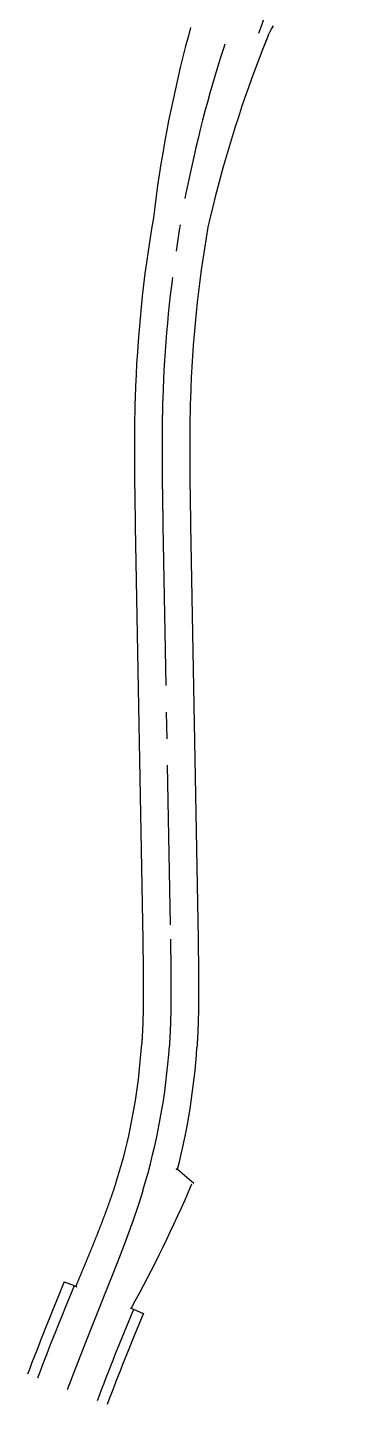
# Model space of a CAD drawing. Header units: millimetres. Extents: x 29316 to 52938, y 29851 to 35526.
# Drawn here: x 49113 to 49262, y 31190 to 31837 of the extents above; entities that cross this region are included whole.
import ezdxf

# ---------------------------------------------------------------- set-up
doc = ezdxf.new("R2010")
doc.units = ezdxf.units.MM
doc.header["$MEASUREMENT"] = 0
doc.linetypes.add('CENTER2', pattern=[1.125, 0.75, -0.125, 0.125, -0.125])
for name, color, linetype in [('D-道路-车行道边线', 5, 'CONTINUOUS'), ('道路中线_A', 7, 'CONTINUOUS'), ('道路中线_temp', 7, 'CONTINUOUS')]:
    doc.layers.add(name, color=color, linetype=linetype)

msp = doc.modelspace()

# ---------------------------------------------------------------- linework, layer by layer
at = {"layer": 'D-道路-车行道边线'}
for p, q in [((49189.87, 31603.43), (49193.37, 31409.16)), ((49163.87, 31602.96), (49167.37, 31408.69)), ((49183.73, 31300.84), (49191.37, 31294.39)), ((49130.5, 31247.95), (49135.16, 31246.16)), ((49135.16, 31246.16), (49136.35, 31245.68)), ((49161.43, 31235.68), (49163.03, 31235.04)), ((49163.03, 31235.04), (49167.65, 31233.12))]:
    msp.add_line(p, q, dxfattribs=at)
for points in [[(49189.86, 31837.38), (49188.83, 31833.58), (49187.52, 31828.6), (49186.25, 31823.61), (49185.03, 31818.61), (49183.85, 31813.6), (49182.71, 31808.58), (49181.61, 31803.56), (49180.56, 31798.53), (49179.55, 31793.5), (49178.58, 31788.46), (49177.65, 31783.41), (49176.77, 31778.36), (49175.92, 31773.3), (49175.13, 31768.24), (49174.37, 31763.17), (49173.66, 31758.1), (49172.98, 31753.03), (49172.36, 31747.95)], [(49226.35, 31833.68), (49226.78, 31834.63), (49227.25, 31835.56), (49227.75, 31836.47), (49228.29, 31837.37), (49228.86, 31838.25)], [(49226.37, 31833.72), (49223.85, 31827.4), (49222.09, 31822.87), (49220.37, 31818.33), (49218.69, 31813.76), (49217.04, 31809.18), (49215.43, 31804.59), (49213.86, 31799.98), (49212.32, 31795.35), (49210.83, 31790.71), (49209.37, 31786.06), (49207.95, 31781.39), (49206.57, 31776.7), (49205.22, 31772.01), (49203.92, 31767.3), (49202.65, 31762.58), (49201.43, 31757.84), (49200.24, 31753.09), (49199.09, 31748.33), (49197.98, 31743.56)], [(49225.65, 31831.92), (49223.85, 31827.4), (49222.09, 31822.87), (49220.37, 31818.33), (49218.69, 31813.76), (49217.04, 31809.18), (49215.43, 31804.59), (49213.86, 31799.98), (49212.32, 31795.35), (49210.83, 31790.71), (49209.37, 31786.06), (49207.95, 31781.39), (49206.57, 31776.7), (49205.22, 31772.01), (49203.92, 31767.3), (49202.65, 31762.58), (49201.43, 31757.84), (49200.24, 31753.09), (49199.09, 31748.33), (49197.98, 31743.56)], [(49163.79, 31663.61), (49163.77, 31662.93), (49163.75, 31662.25), (49163.73, 31661.57), (49163.71, 31660.88), (49163.69, 31660.2), (49163.68, 31659.52), (49163.66, 31658.85), (49163.64, 31658.17), (49163.63, 31657.49), (49163.61, 31656.81), (49163.6, 31656.13), (49163.58, 31655.45), (49163.57, 31654.77), (49163.56, 31654.09), (49163.55, 31653.41), (49163.54, 31652.73), (49163.53, 31652.05), (49163.52, 31651.38), (49163.51, 31650.7), (49163.5, 31650.02), (49163.49, 31649.34), (49163.48, 31648.66), (49163.48, 31647.99), (49163.47, 31647.31), (49163.46, 31646.63), (49163.46, 31645.96), (49163.45, 31645.28), (49163.45, 31644.6), (49163.45, 31643.93), (49163.44, 31643.25), (49163.44, 31642.57), (49163.44, 31641.9), (49163.44, 31641.22), (49163.44, 31640.55), (49163.43, 31639.87), (49163.43, 31639.19), (49163.43, 31638.52), (49163.44, 31637.84), (49163.44, 31637.17), (49163.44, 31636.49), (49163.44, 31635.82), (49163.44, 31635.15), (49163.45, 31634.47), (49163.45, 31633.8), (49163.45, 31633.12), (49163.46, 31632.45), (49163.46, 31631.78), (49163.46, 31631.1), (49163.47, 31630.43), (49163.48, 31629.76), (49163.48, 31629.08), (49163.49, 31628.41), (49163.49, 31627.74), (49163.5, 31627.06), (49163.51, 31626.39), (49163.51, 31625.72), (49163.52, 31625.05), (49163.53, 31624.38), (49163.54, 31623.7), (49163.55, 31623.03), (49163.55, 31622.36), (49163.56, 31621.69), (49163.57, 31621.02), (49163.58, 31620.35), (49163.59, 31619.68), (49163.6, 31619.01), (49163.61, 31618.34), (49163.62, 31617.67), (49163.63, 31617), (49163.64, 31616.33), (49163.65, 31615.66), (49163.66, 31614.99), (49163.67, 31614.32), (49163.68, 31613.65), (49163.69, 31612.98), (49163.7, 31612.31), (49163.72, 31611.64), (49163.73, 31610.97), (49163.74, 31610.31), (49163.75, 31609.64), (49163.76, 31608.97), (49163.77, 31608.3), (49163.79, 31607.63), (49163.8, 31606.97), (49163.81, 31606.3), (49163.82, 31605.63), (49163.83, 31604.96), (49163.85, 31604.3), (49163.86, 31603.63), (49163.87, 31602.96), (49163.87, 31602.96)], [(49163.79, 31663.61), (49163.77, 31662.93), (49163.75, 31662.25), (49163.73, 31661.57), (49163.71, 31660.88), (49163.69, 31660.2), (49163.68, 31659.52), (49163.66, 31658.85), (49163.64, 31658.17), (49163.63, 31657.49), (49163.61, 31656.81), (49163.6, 31656.13), (49163.58, 31655.45), (49163.57, 31654.77), (49163.56, 31654.09), (49163.55, 31653.41), (49163.54, 31652.73), (49163.53, 31652.05), (49163.52, 31651.38), (49163.51, 31650.7), (49163.5, 31650.02), (49163.49, 31649.34), (49163.48, 31648.66), (49163.48, 31647.99), (49163.47, 31647.31), (49163.46, 31646.63), (49163.46, 31645.96), (49163.45, 31645.28), (49163.45, 31644.6), (49163.45, 31643.93), (49163.44, 31643.25), (49163.44, 31642.57), (49163.44, 31641.9), (49163.44, 31641.22), (49163.44, 31640.55), (49163.43, 31639.87), (49163.43, 31639.19), (49163.43, 31638.52), (49163.44, 31637.84), (49163.44, 31637.17), (49163.44, 31636.49), (49163.44, 31635.82), (49163.44, 31635.15), (49163.45, 31634.47), (49163.45, 31633.8), (49163.45, 31633.12), (49163.46, 31632.45), (49163.46, 31631.78), (49163.46, 31631.1), (49163.47, 31630.43), (49163.48, 31629.76), (49163.48, 31629.08), (49163.49, 31628.41), (49163.49, 31627.74), (49163.5, 31627.06), (49163.51, 31626.39), (49163.51, 31625.72), (49163.52, 31625.05), (49163.53, 31624.38), (49163.54, 31623.7), (49163.55, 31623.03), (49163.55, 31622.36), (49163.56, 31621.69), (49163.57, 31621.02), (49163.58, 31620.35), (49163.59, 31619.68), (49163.6, 31619.01), (49163.61, 31618.34), (49163.62, 31617.67), (49163.63, 31617), (49163.64, 31616.33), (49163.65, 31615.66), (49163.66, 31614.99), (49163.67, 31614.32), (49163.68, 31613.65), (49163.69, 31612.98), (49163.7, 31612.31), (49163.72, 31611.64), (49163.73, 31610.97), (49163.74, 31610.31), (49163.75, 31609.64), (49163.76, 31608.97), (49163.77, 31608.3), (49163.79, 31607.63), (49163.8, 31606.97), (49163.81, 31606.3), (49163.82, 31605.63), (49163.83, 31604.96), (49163.85, 31604.3), (49163.86, 31603.63), (49163.87, 31602.96), (49163.87, 31602.96)], [(49189.78, 31662.78), (49189.76, 31662.12), (49189.74, 31661.47), (49189.72, 31660.82), (49189.7, 31660.17), (49189.68, 31659.51), (49189.67, 31658.86), (49189.65, 31658.21), (49189.63, 31657.55), (49189.62, 31656.9), (49189.61, 31656.25), (49189.59, 31655.59), (49189.58, 31654.94), (49189.57, 31654.29), (49189.55, 31653.63), (49189.54, 31652.98), (49189.53, 31652.32), (49189.52, 31651.67), (49189.51, 31651.01), (49189.5, 31650.36), (49189.5, 31649.7), (49189.49, 31649.05), (49189.48, 31648.39), (49189.47, 31647.74), (49189.47, 31647.08), (49189.46, 31646.42), (49189.46, 31645.77), (49189.45, 31645.11), (49189.45, 31644.45), (49189.45, 31643.8), (49189.44, 31643.14), (49189.44, 31642.48), (49189.44, 31641.83), (49189.44, 31641.17), (49189.44, 31640.51), (49189.43, 31639.85), (49189.43, 31639.2), (49189.43, 31638.54), (49189.44, 31637.88), (49189.44, 31637.22), (49189.44, 31636.56), (49189.44, 31635.9), (49189.44, 31635.24), (49189.45, 31634.59), (49189.45, 31633.93), (49189.45, 31633.27), (49189.46, 31632.61), (49189.46, 31631.95), (49189.46, 31631.29), (49189.47, 31630.63), (49189.47, 31629.97), (49189.48, 31629.31), (49189.49, 31628.65), (49189.49, 31627.99), (49189.5, 31627.33), (49189.51, 31626.66), (49189.51, 31626), (49189.52, 31625.34), (49189.53, 31624.68), (49189.53, 31624.02), (49189.54, 31623.36), (49189.55, 31622.7), (49189.56, 31622.03), (49189.57, 31621.37), (49189.58, 31620.71), (49189.59, 31620.05), (49189.6, 31619.38), (49189.61, 31618.72), (49189.62, 31618.06), (49189.63, 31617.39), (49189.64, 31616.73), (49189.65, 31616.07), (49189.66, 31615.4), (49189.67, 31614.74), (49189.68, 31614.08), (49189.69, 31613.41), (49189.7, 31612.75), (49189.71, 31612.08), (49189.72, 31611.42), (49189.74, 31610.75), (49189.75, 31610.09), (49189.76, 31609.42), (49189.77, 31608.76), (49189.78, 31608.09), (49189.79, 31607.43), (49189.81, 31606.76), (49189.82, 31606.1), (49189.83, 31605.43), (49189.84, 31604.77), (49189.85, 31604.1), (49189.87, 31603.43), (49189.87, 31603.43)], [(49189.78, 31662.78), (49189.76, 31662.12), (49189.74, 31661.47), (49189.72, 31660.82), (49189.7, 31660.17), (49189.68, 31659.51), (49189.67, 31658.86), (49189.65, 31658.21), (49189.63, 31657.55), (49189.62, 31656.9), (49189.61, 31656.25), (49189.59, 31655.59), (49189.58, 31654.94), (49189.57, 31654.29), (49189.55, 31653.63), (49189.54, 31652.98), (49189.53, 31652.32), (49189.52, 31651.67), (49189.51, 31651.01), (49189.5, 31650.36), (49189.5, 31649.7), (49189.49, 31649.05), (49189.48, 31648.39), (49189.47, 31647.74), (49189.47, 31647.08), (49189.46, 31646.42), (49189.46, 31645.77), (49189.45, 31645.11), (49189.45, 31644.45), (49189.45, 31643.8), (49189.44, 31643.14), (49189.44, 31642.48), (49189.44, 31641.83), (49189.44, 31641.17), (49189.44, 31640.51), (49189.43, 31639.85), (49189.43, 31639.2), (49189.43, 31638.54), (49189.44, 31637.88), (49189.44, 31637.22), (49189.44, 31636.56), (49189.44, 31635.9), (49189.44, 31635.24), (49189.45, 31634.59), (49189.45, 31633.93), (49189.45, 31633.27), (49189.46, 31632.61), (49189.46, 31631.95), (49189.46, 31631.29), (49189.47, 31630.63), (49189.47, 31629.97), (49189.48, 31629.31), (49189.49, 31628.65), (49189.49, 31627.99), (49189.5, 31627.33), (49189.51, 31626.66), (49189.51, 31626), (49189.52, 31625.34), (49189.53, 31624.68), (49189.53, 31624.02), (49189.54, 31623.36), (49189.55, 31622.7), (49189.56, 31622.03), (49189.57, 31621.37), (49189.58, 31620.71), (49189.59, 31620.05), (49189.6, 31619.38), (49189.61, 31618.72), (49189.62, 31618.06), (49189.63, 31617.39), (49189.64, 31616.73), (49189.65, 31616.07), (49189.66, 31615.4), (49189.67, 31614.74), (49189.68, 31614.08), (49189.69, 31613.41), (49189.7, 31612.75), (49189.71, 31612.08), (49189.72, 31611.42), (49189.74, 31610.75), (49189.75, 31610.09), (49189.76, 31609.42), (49189.77, 31608.76), (49189.78, 31608.09), (49189.79, 31607.43), (49189.81, 31606.76), (49189.82, 31606.1), (49189.83, 31605.43), (49189.84, 31604.77), (49189.85, 31604.1), (49189.87, 31603.43), (49189.87, 31603.43)], [(49130.5, 31247.95), (49130.5, 31247.95)], [(49135.11, 31246.03), (49135.11, 31246.03)], [(49167.43, 31232.6), (49167.43, 31232.6)]]:
    msp.add_lwpolyline(points, dxfattribs=at)
for points in [[(49193.37, 31409.16), (49193.38, 31408.61, -0.000002), (49193.39, 31408.05, -0.000003), (49193.4, 31407.49, -0.000005), (49193.41, 31406.94, -0.000006), (49193.42, 31406.38, -0.000007), (49193.43, 31405.82, -0.000008), (49193.44, 31405.27, -0.00001), (49193.45, 31404.71, -0.000011), (49193.46, 31404.15, -0.000012), (49193.47, 31403.59, -0.000014), (49193.47, 31403.03, -0.000015), (49193.48, 31402.48, -0.000016), (49193.49, 31401.92, -0.000017), (49193.5, 31401.36, -0.000019), (49193.51, 31400.8, -0.00002), (49193.52, 31400.24, -0.000021), (49193.53, 31399.68, -0.000023), (49193.54, 31399.12, -0.000024), (49193.54, 31398.56, -0.000025), (49193.55, 31398, -0.000027), (49193.56, 31397.44, -0.000028), (49193.57, 31396.88, -0.000029), (49193.58, 31396.31, -0.00003), (49193.58, 31395.75, -0.000032), (49193.59, 31395.19, -0.000033), (49193.6, 31394.63, -0.000034), (49193.6, 31394.07, -0.000036), (49193.61, 31393.5, -0.000037), (49193.61, 31392.94, -0.000038), (49193.62, 31392.38, -0.00004), (49193.62, 31391.81, -0.000041), (49193.63, 31391.25, -0.000042), (49193.63, 31390.68, -0.000044), (49193.63, 31390.12, -0.000045), (49193.64, 31389.55, -0.000046), (49193.64, 31388.99, -0.000048), (49193.64, 31388.42, -0.000049), (49193.64, 31387.86, -0.00005), (49193.65, 31387.29, -0.000052), (49193.65, 31386.73, -0.000053), (49193.65, 31386.16, -0.000054), (49193.65, 31385.59, -0.000055), (49193.65, 31385.03, -0.000057), (49193.65, 31384.46, -0.000058), (49193.65, 31383.89, -0.000059), (49193.64, 31383.32, -0.000061), (49193.64, 31382.76, -0.000062), (49193.64, 31382.19, -0.000063), (49193.64, 31381.62, -0.000065), (49193.63, 31381.05, -0.000066), (49193.63, 31380.48, -0.000067), (49193.62, 31379.91, -0.000069), (49193.62, 31379.34, -0.00007), (49193.61, 31378.77, -0.000071), (49193.6, 31378.2, -0.000073), (49193.59, 31377.63, -0.000074), (49193.59, 31377.06, -0.000075), (49193.58, 31376.49, -0.000077), (49193.57, 31375.92, -0.000078), (49193.56, 31375.35, -0.000079), (49193.54, 31374.78, -0.000081), (49193.53, 31374.21, -0.000082), (49193.52, 31373.63, -0.000084), (49193.51, 31373.06, -0.000085), (49193.49, 31372.49, -0.000086), (49193.48, 31371.92, -0.000088), (49193.46, 31371.34, -0.000089), (49193.45, 31370.77, -0.00009), (49193.43, 31370.2, -0.000092), (49193.41, 31369.62, -0.000093), (49193.39, 31369.05, -0.000094), (49193.37, 31368.47, -0.000096), (49193.35, 31367.9, -0.000097), (49193.33, 31367.32, -0.000098), (49193.31, 31366.75, -0.0001), (49193.28, 31366.17, -0.000101), (49193.26, 31365.6, -0.000102), (49193.23, 31365.02, -0.000104), (49193.21, 31364.45, -0.000105), (49193.18, 31363.87, -0.000107), (49193.15, 31363.29, -0.000108), (49193.12, 31362.72, -0.000109), (49193.09, 31362.14, -0.000111), (49193.06, 31361.56, -0.000112), (49193.03, 31360.99, -0.000113), (49193, 31360.41, -0.000115), (49192.96, 31359.83, -0.000116), (49192.93, 31359.25, -0.000117), (49192.89, 31358.67, -0.000117), (49192.85, 31358.11, -0.000117)], [(49167.37, 31408.69), (49167.38, 31408.14, -0.000002), (49167.39, 31407.58, -0.000003), (49167.4, 31407.03, -0.000004), (49167.41, 31406.47, -0.000006), (49167.42, 31405.92, -0.000007), (49167.43, 31405.36, -0.000008), (49167.44, 31404.81, -0.00001), (49167.45, 31404.26, -0.000011), (49167.46, 31403.7, -0.000012), (49167.47, 31403.15, -0.000013), (49167.48, 31402.6, -0.000015), (49167.49, 31402.05, -0.000016), (49167.5, 31401.49, -0.000017), (49167.51, 31400.94, -0.000019), (49167.51, 31400.39, -0.00002), (49167.52, 31399.84, -0.000021), (49167.53, 31399.29, -0.000022), (49167.54, 31398.74, -0.000024), (49167.55, 31398.19, -0.000025), (49167.56, 31397.64, -0.000026), (49167.56, 31397.09, -0.000027), (49167.57, 31396.54, -0.000029), (49167.58, 31395.99, -0.00003), (49167.58, 31395.44, -0.000031), (49167.59, 31394.89, -0.000032), (49167.6, 31394.34, -0.000034), (49167.6, 31393.79, -0.000035), (49167.61, 31393.24, -0.000036), (49167.61, 31392.7, -0.000038), (49167.62, 31392.15, -0.000039), (49167.62, 31391.6, -0.00004), (49167.63, 31391.05, -0.000041), (49167.63, 31390.51, -0.000043), (49167.63, 31389.96, -0.000044), (49167.64, 31389.41, -0.000045), (49167.64, 31388.87, -0.000046), (49167.64, 31388.32, -0.000048), (49167.65, 31387.78, -0.000049), (49167.65, 31387.23, -0.00005), (49167.65, 31386.69, -0.000051), (49167.65, 31386.14, -0.000053), (49167.65, 31385.6, -0.000054), (49167.65, 31385.05, -0.000055), (49167.65, 31384.51, -0.000056), (49167.65, 31383.97, -0.000058), (49167.64, 31383.42, -0.000059), (49167.64, 31382.88, -0.00006), (49167.64, 31382.34, -0.000061), (49167.64, 31381.79, -0.000063), (49167.63, 31381.25, -0.000064), (49167.63, 31380.71, -0.000065), (49167.62, 31380.17, -0.000066), (49167.62, 31379.63, -0.000067), (49167.61, 31379.08, -0.000069), (49167.6, 31378.54, -0.00007), (49167.6, 31378, -0.000071), (49167.59, 31377.46, -0.000072), (49167.58, 31376.92, -0.000074), (49167.57, 31376.38, -0.000075), (49167.56, 31375.84, -0.000076), (49167.55, 31375.3, -0.000077), (49167.54, 31374.76, -0.000079), (49167.53, 31374.23, -0.00008), (49167.51, 31373.69, -0.000081), (49167.5, 31373.15, -0.000082), (49167.49, 31372.61, -0.000083), (49167.47, 31372.07, -0.000085), (49167.46, 31371.54, -0.000086), (49167.44, 31371, -0.000087), (49167.42, 31370.46, -0.000088), (49167.41, 31369.93, -0.00009), (49167.39, 31369.39, -0.000091), (49167.37, 31368.85, -0.000092), (49167.35, 31368.32, -0.000093), (49167.33, 31367.78, -0.000094), (49167.3, 31367.25, -0.000096), (49167.28, 31366.71, -0.000097), (49167.26, 31366.18, -0.000098), (49167.23, 31365.65, -0.000099), (49167.21, 31365.11, -0.0001), (49167.18, 31364.58, -0.000102), (49167.16, 31364.05, -0.000103), (49167.13, 31363.51, -0.000104), (49167.1, 31362.98, -0.000105), (49167.07, 31362.45, -0.000107), (49167.04, 31361.92, -0.000108), (49167.01, 31361.39, -0.000109), (49166.98, 31360.85, -0.00011), (49166.94, 31360.32, -0.000113), (49166.91, 31359.78, -0.000113)], [(49154.69, 31294.3, 0.010739), (49158.41, 31306.82, 0.010739)], [(49154.71, 31294.37, -0.000113), (49154.54, 31293.82, -0.00011), (49154.36, 31293.29, -0.000109), (49154.18, 31292.75, -0.000108), (49154.01, 31292.22, -0.000107), (49153.83, 31291.68, -0.000105), (49153.65, 31291.15, -0.000104), (49153.47, 31290.61, -0.000103), (49153.28, 31290.07, -0.000102), (49153.1, 31289.54, -0.000101), (49152.92, 31289, -0.000099), (49152.73, 31288.47, -0.000098), (49152.55, 31287.93, -0.000097), (49152.36, 31287.4, -0.000096), (49152.17, 31286.86, -0.000095), (49151.98, 31286.33, -0.000093), (49151.79, 31285.79, -0.000092), (49151.6, 31285.26, -0.000091), (49151.41, 31284.72, -0.00009), (49151.22, 31284.19, -0.000088), (49151.03, 31283.65, -0.000087), (49150.83, 31283.12, -0.000086), (49150.64, 31282.58, -0.000085), (49150.44, 31282.05, -0.000084), (49150.24, 31281.51, -0.000082), (49150.05, 31280.98, -0.000081), (49149.85, 31280.44, -0.00008), (49149.65, 31279.91, -0.000079), (49149.45, 31279.37, -0.000077), (49149.25, 31278.84, -0.000076), (49149.05, 31278.3, -0.000075), (49148.85, 31277.77, -0.000074), (49148.64, 31277.23, -0.000072), (49148.44, 31276.7, -0.000071), (49148.24, 31276.16, -0.00007), (49148.03, 31275.63, -0.000069), (49147.82, 31275.09, -0.000068), (49147.62, 31274.56, -0.000066), (49147.41, 31274.02, -0.000065), (49147.2, 31273.49, -0.000064), (49146.99, 31272.95, -0.000063), (49146.79, 31272.42, -0.000061), (49146.58, 31271.88, -0.00006), (49146.37, 31271.35, -0.000059), (49146.15, 31270.81, -0.000058), (49145.94, 31270.28, -0.000056), (49145.73, 31269.74, -0.000055), (49145.52, 31269.21, -0.000054), (49145.31, 31268.67, -0.000053), (49145.09, 31268.14, -0.000051), (49144.88, 31267.6, -0.00005), (49144.66, 31267.07, -0.000049), (49144.45, 31266.53, -0.000048), (49144.23, 31265.99, -0.000046), (49144.01, 31265.46, -0.000045), (49143.8, 31264.92, -0.000044), (49143.58, 31264.39, -0.000043), (49143.36, 31263.85, -0.000041), (49143.14, 31263.31, -0.00004), (49142.92, 31262.78, -0.000039), (49142.7, 31262.24, -0.000038), (49142.49, 31261.71, -0.000036), (49142.26, 31261.17, -0.000035), (49142.04, 31260.63, -0.000034), (49141.82, 31260.09, -0.000033), (49141.6, 31259.56, -0.000031), (49141.38, 31259.02, -0.00003), (49141.16, 31258.48, -0.000029), (49140.94, 31257.95, -0.000027), (49140.71, 31257.41, -0.000026), (49140.49, 31256.87, -0.000025), (49140.27, 31256.33, -0.000024), (49140.04, 31255.79, -0.000022), (49139.82, 31255.26, -0.000021), (49139.59, 31254.72, -0.00002), (49139.37, 31254.18, -0.000019), (49139.14, 31253.64, -0.000017), (49138.92, 31253.1, -0.000016), (49138.69, 31252.56, -0.000015), (49138.47, 31252.02, -0.000013), (49138.24, 31251.48, -0.000012), (49138.02, 31250.94, -0.000011), (49137.79, 31250.4, -0.00001), (49137.56, 31249.86, -0.000008), (49137.34, 31249.32, -0.000007), (49137.11, 31248.78, -0.000006), (49136.88, 31248.24, -0.000004), (49136.66, 31247.7, -0.000003), (49136.43, 31247.16, -0.000002), (49136.2, 31246.62), (49135.89, 31245.88)], [(49161.9, 31235.49, 0.025744), (49190.49, 31294)]]:
    msp.add_lwpolyline(points, format="xyb", dxfattribs=at)
for centre, radius, start, end in [((49776.48, 31644.01), 613, 170.23531, 178.16782), ((49776.48, 31644.01), 613, 170.23531, 178.16782), ((49776.48, 31644.01), 587, 170.23531, 178.16782), ((49776.48, 31644.01), 587, 170.23531, 178.16782), ((48880.52, 31378.52), 287, 345.53252, 356.25796), ((48880.52, 31378.52), 313, 345.62897, 356.25796), ((50534.14, 30664.69), 1520, 157.43551, 159.19672), ((50534.14, 30664.69), 1515, 157.4305, 159.19672), ((50534.14, 30664.69), 1485, 157.41401, 159.19672), ((50534.14, 30664.69), 1480, 157.4112, 159.19672)]:
    msp.add_arc(centre, radius, start, end, dxfattribs=at)
msp.add_point((49183.24, 31300.96), dxfattribs=at)
at = {"layer": '道路中线_A', "color": 6, "linetype": 'CENTER2', "ltscale": 100}
msp.add_line((49176.87, 31603.2), (49180.37, 31408.93), dxfattribs=at)
at = {"layer": '道路中线_A', "color": 6, "linetype": 'CENTER2', "ltscale": 100, "flags": 128}
for points in [[(49180.37, 31408.93, -0.000001), (49180.38, 31408.37, -0.000002), (49180.39, 31407.82, -0.000003), (49180.4, 31407.26, -0.000005), (49180.41, 31406.7, -0.000006), (49180.42, 31406.15, -0.000007), (49180.43, 31405.59, -0.000008), (49180.44, 31405.04, -0.00001), (49180.45, 31404.48, -0.000011), (49180.46, 31403.93, -0.000012), (49180.47, 31403.37, -0.000014), (49180.48, 31402.82, -0.000015), (49180.49, 31402.26, -0.000016), (49180.5, 31401.71, -0.000017), (49180.5, 31401.15, -0.000019), (49180.51, 31400.59, -0.00002), (49180.52, 31400.04, -0.000021), (49180.53, 31399.48, -0.000023), (49180.54, 31398.93, -0.000024), (49180.55, 31398.37, -0.000025), (49180.55, 31397.82, -0.000026), (49180.56, 31397.26, -0.000028), (49180.57, 31396.71, -0.000029), (49180.58, 31396.15, -0.00003), (49180.58, 31395.6, -0.000032), (49180.59, 31395.04, -0.000033), (49180.6, 31394.48, -0.000034), (49180.6, 31393.93, -0.000035), (49180.61, 31393.37, -0.000037), (49180.61, 31392.82, -0.000038), (49180.62, 31392.26, -0.000039), (49180.62, 31391.71, -0.000041), (49180.63, 31391.15, -0.000042), (49180.63, 31390.6, -0.000043), (49180.63, 31390.04, -0.000044), (49180.64, 31389.48, -0.000046), (49180.64, 31388.93, -0.000047), (49180.64, 31388.37, -0.000048), (49180.64, 31387.82, -0.00005), (49180.65, 31387.26, -0.000051), (49180.65, 31386.71, -0.000052), (49180.65, 31386.15, -0.000053), (49180.65, 31385.6, -0.000055), (49180.65, 31385.04, -0.000056), (49180.65, 31384.48, -0.000057), (49180.65, 31383.93, -0.000059), (49180.64, 31383.37, -0.00006), (49180.64, 31382.82, -0.000061), (49180.64, 31382.26, -0.000062), (49180.64, 31381.71, -0.000064), (49180.63, 31381.15, -0.000065), (49180.63, 31380.6, -0.000066), (49180.62, 31380.04, -0.000068), (49180.62, 31379.48, -0.000069), (49180.61, 31378.93, -0.00007), (49180.6, 31378.37, -0.000071), (49180.6, 31377.82, -0.000073), (49180.59, 31377.26, -0.000074), (49180.58, 31376.71, -0.000075), (49180.57, 31376.15, -0.000077), (49180.56, 31375.6, -0.000078), (49180.55, 31375.04, -0.000079), (49180.54, 31374.49, -0.00008), (49180.52, 31373.93, -0.000082), (49180.51, 31373.37, -0.000083), (49180.5, 31372.82, -0.000084), (49180.48, 31372.26, -0.000086), (49180.47, 31371.71, -0.000087), (49180.45, 31371.15, -0.000088), (49180.43, 31370.6, -0.000089), (49180.42, 31370.04, -0.000091), (49180.4, 31369.49, -0.000092), (49180.38, 31368.93, -0.000093), (49180.36, 31368.38, -0.000095), (49180.34, 31367.82, -0.000096), (49180.32, 31367.27, -0.000097), (49180.29, 31366.71, -0.000098), (49180.27, 31366.16, -0.0001), (49180.25, 31365.6, -0.000101), (49180.22, 31365.05, -0.000102), (49180.19, 31364.49, -0.000104), (49180.17, 31363.94, -0.000105), (49180.14, 31363.38, -0.000106), (49180.11, 31362.83, -0.000107), (49180.08, 31362.27, -0.000109), (49180.05, 31361.72, -0.00011), (49180.02, 31361.16, -0.000111), (49179.99, 31360.61, -0.000113), (49179.95, 31360.05, -0.000114), (49179.92, 31359.5, -0.000115), (49179.88, 31358.94)], [(49167.44, 31290.89, -0.000115), (49167.27, 31290.36, -0.000114), (49167.11, 31289.83, -0.000113), (49166.95, 31289.3, -0.000111), (49166.78, 31288.77, -0.00011), (49166.61, 31288.24, -0.000109), (49166.45, 31287.71, -0.000107), (49166.28, 31287.18, -0.000106), (49166.11, 31286.65, -0.000105), (49165.94, 31286.12, -0.000104), (49165.77, 31285.6, -0.000102), (49165.6, 31285.07, -0.000101), (49165.42, 31284.54, -0.0001), (49165.25, 31284.01, -0.000098), (49165.07, 31283.48, -0.000097), (49164.9, 31282.96, -0.000096), (49164.72, 31282.43, -0.000095), (49164.55, 31281.9, -0.000093), (49164.37, 31281.38, -0.000092), (49164.19, 31280.85, -0.000091), (49164.01, 31280.33, -0.000089), (49163.83, 31279.8, -0.000088), (49163.65, 31279.28, -0.000087), (49163.47, 31278.75, -0.000086), (49163.29, 31278.23, -0.000084), (49163.1, 31277.7, -0.000083), (49162.92, 31277.18, -0.000082), (49162.73, 31276.65, -0.00008), (49162.55, 31276.13, -0.000079), (49162.36, 31275.6, -0.000078), (49162.18, 31275.08, -0.000077), (49161.99, 31274.56, -0.000075), (49161.8, 31274.04, -0.000074), (49161.61, 31273.51, -0.000073), (49161.43, 31272.99, -0.000071), (49161.24, 31272.47, -0.00007), (49161.05, 31271.95, -0.000069), (49160.86, 31271.42, -0.000068), (49160.66, 31270.9, -0.000066), (49160.47, 31270.38, -0.000065), (49160.28, 31269.86, -0.000064), (49160.09, 31269.34, -0.000062), (49159.89, 31268.82, -0.000061), (49159.7, 31268.3, -0.00006), (49159.51, 31267.78, -0.000059), (49159.31, 31267.26, -0.000057), (49159.12, 31266.74, -0.000056), (49158.92, 31266.22, -0.000055), (49158.72, 31265.7, -0.000053), (49158.53, 31265.18, -0.000052), (49158.33, 31264.66, -0.000051), (49158.13, 31264.14, -0.00005), (49157.93, 31263.62, -0.000048), (49157.74, 31263.1, -0.000047), (49157.54, 31262.58, -0.000046), (49157.34, 31262.06, -0.000044), (49157.14, 31261.55, -0.000043), (49156.94, 31261.03, -0.000042), (49156.74, 31260.51, -0.000041), (49156.54, 31259.99, -0.000039), (49156.34, 31259.47, -0.000038), (49156.13, 31258.95, -0.000037), (49155.93, 31258.44, -0.000035), (49155.73, 31257.92, -0.000034), (49155.53, 31257.4, -0.000033), (49155.33, 31256.88, -0.000032), (49155.12, 31256.37, -0.00003), (49154.92, 31255.85, -0.000029), (49154.72, 31255.33, -0.000028), (49154.51, 31254.82, -0.000026), (49154.31, 31254.3, -0.000025), (49154.11, 31253.78, -0.000024), (49153.9, 31253.27, -0.000023), (49153.7, 31252.75, -0.000021), (49153.49, 31252.23, -0.00002), (49153.29, 31251.72, -0.000019), (49153.08, 31251.2, -0.000017), (49152.88, 31250.68, -0.000016), (49152.67, 31250.17, -0.000015), (49152.47, 31249.65, -0.000014), (49152.26, 31249.14, -0.000012), (49152.06, 31248.62, -0.000011), (49151.85, 31248.1, -0.00001), (49151.65, 31247.59, -0.000008), (49151.44, 31247.07, -0.000007), (49151.23, 31246.55, -0.000006), (49151.03, 31246.04, -0.000005), (49150.82, 31245.52, -0.000003), (49150.62, 31245.01, -0.000002), (49150.41, 31244.49, -0.000001), (49150.21, 31243.97)], [(49150.21, 31243.97), (49150, 31243.46), (49149.79, 31242.94), (49149.59, 31242.43), (49149.38, 31241.91, 0.000001), (49149.18, 31241.39, 0.000001), (49148.97, 31240.88, 0.000002), (49148.76, 31240.36, 0.000002), (49148.56, 31239.85, 0.000002), (49148.35, 31239.33, 0.000002), (49148.15, 31238.81, 0.000003), (49147.94, 31238.3, 0.000003), (49147.73, 31237.78, 0.000003), (49147.53, 31237.27, 0.000003), (49147.32, 31236.75, 0.000004), (49147.12, 31236.23, 0.000004), (49146.91, 31235.72, 0.000004), (49146.71, 31235.2, 0.000005), (49146.5, 31234.69, 0.000005), (49146.29, 31234.17, 0.000005), (49146.09, 31233.65, 0.000005), (49145.88, 31233.14, 0.000006), (49145.68, 31232.62, 0.000006), (49145.47, 31232.11, 0.000006), (49145.27, 31231.59, 0.000006), (49145.06, 31231.07, 0.000007), (49144.86, 31230.56, 0.000007), (49144.65, 31230.04, 0.000007), (49144.45, 31229.52, 0.000007), (49144.24, 31229.01, 0.000008), (49144.04, 31228.49, 0.000008), (49143.83, 31227.98, 0.000008), (49143.63, 31227.46, 0.000008), (49143.42, 31226.94, 0.000009), (49143.22, 31226.43, 0.000009), (49143.01, 31225.91, 0.000009), (49142.81, 31225.39, 0.000009), (49142.6, 31224.88, 0.00001), (49142.4, 31224.36, 0.00001), (49142.19, 31223.84, 0.00001), (49141.99, 31223.33, 0.00001), (49141.79, 31222.81, 0.000011), (49141.58, 31222.29, 0.000011), (49141.38, 31221.78, 0.000011), (49141.17, 31221.26, 0.000011), (49140.97, 31220.74, 0.000012), (49140.77, 31220.23, 0.000012), (49140.56, 31219.71, 0.000012), (49140.36, 31219.19, 0.000012), (49140.16, 31218.68, 0.000013), (49139.95, 31218.16, 0.000013), (49139.75, 31217.64, 0.000013), (49139.55, 31217.12, 0.000014), (49139.34, 31216.61, 0.000014), (49139.14, 31216.09, 0.000014), (49138.94, 31215.57, 0.000014), (49138.73, 31215.06, 0.000015), (49138.53, 31214.54, 0.000015), (49138.33, 31214.02, 0.000015), (49138.13, 31213.5, 0.000015), (49137.93, 31212.99, 0.000016), (49137.72, 31212.47, 0.000016), (49137.52, 31211.95, 0.000016), (49137.32, 31211.43, 0.000016), (49137.12, 31210.92, 0.000017), (49136.92, 31210.4, 0.000017), (49136.72, 31209.88, 0.000017), (49136.51, 31209.36, 0.000017), (49136.31, 31208.84, 0.000018), (49136.11, 31208.33, 0.000018), (49135.91, 31207.81, 0.000018), (49135.71, 31207.29, 0.000018), (49135.51, 31206.77, 0.000019), (49135.31, 31206.25, 0.000019), (49135.11, 31205.74, 0.000019), (49134.91, 31205.22, 0.000019), (49134.71, 31204.7, 0.00002), (49134.51, 31204.18, 0.00002), (49134.31, 31203.66, 0.00002), (49134.11, 31203.14, 0.00002), (49133.91, 31202.62, 0.000021), (49133.71, 31202.11, 0.000021), (49133.51, 31201.59, 0.000021), (49133.32, 31201.07, 0.000021), (49133.12, 31200.55, 0.000022), (49132.92, 31200.03, 0.000022), (49132.72, 31199.51, 0.000022), (49132.52, 31198.99, 0.000023), (49132.32, 31198.47, 0.000023), (49132.13, 31197.95, 0.000023), (49131.93, 31197.44)]]:
    msp.add_lwpolyline(points, format="xyb", dxfattribs=at)
at = {"layer": '道路中线_A', "color": 6, "linetype": 'CENTER2', "ltscale": 100}
for centre, radius, start, end in [((49776.48, 31644.01), 600, 151.23844, 178.16782), ((49776.48, 31644.01), 586.5, 151.27123, 161.16348), ((48880.52, 31378.52), 300, 343.01644, 356.25796)]:
    msp.add_arc(centre, radius, start, end, dxfattribs=at)
at = {"layer": '道路中线_temp', "color": 6, "linetype": 'CENTER2', "ltscale": 100, "flags": 128}
msp.add_lwpolyline([(49176.79, 31663.19, 0.000069), (49176.77, 31662.52, 0.000068), (49176.74, 31661.86, 0.000068), (49176.73, 31661.19, 0.000067), (49176.71, 31660.53, 0.000066), (49176.69, 31659.86, 0.000065), (49176.67, 31659.19, 0.000064), (49176.65, 31658.53, 0.000064), (49176.64, 31657.86, 0.000063), (49176.62, 31657.19, 0.000062), (49176.61, 31656.53, 0.000061), (49176.59, 31655.86, 0.000061), (49176.58, 31655.19, 0.00006), (49176.57, 31654.53, 0.000059), (49176.56, 31653.86, 0.000058), (49176.55, 31653.19, 0.000057), (49176.53, 31652.53, 0.000057), (49176.52, 31651.86, 0.000056), (49176.51, 31651.19, 0.000055), (49176.51, 31650.53, 0.000054), (49176.5, 31649.86, 0.000054), (49176.49, 31649.19, 0.000053), (49176.48, 31648.53, 0.000052), (49176.48, 31647.86, 0.000051), (49176.47, 31647.19, 0.000051), (49176.46, 31646.53, 0.00005), (49176.46, 31645.86, 0.000049), (49176.45, 31645.19, 0.000048), (49176.45, 31644.53, 0.000047), (49176.45, 31643.86, 0.000047), (49176.44, 31643.19, 0.000046), (49176.44, 31642.53, 0.000045), (49176.44, 31641.86, 0.000044), (49176.44, 31641.19, 0.000044), (49176.44, 31640.53, 0.000043), (49176.43, 31639.86, 0.000042), (49176.43, 31639.19, 0.000041), (49176.43, 31638.53, 0.000041), (49176.44, 31637.86, 0.00004), (49176.44, 31637.19, 0.000039), (49176.44, 31636.53, 0.000038), (49176.44, 31635.86, 0.000037), (49176.44, 31635.19, 0.000037), (49176.45, 31634.53, 0.000036), (49176.45, 31633.86, 0.000035), (49176.45, 31633.19, 0.000034), (49176.46, 31632.53, 0.000034), (49176.46, 31631.86, 0.000033), (49176.46, 31631.19, 0.000032), (49176.47, 31630.53, 0.000031), (49176.47, 31629.86, 0.00003), (49176.48, 31629.2, 0.00003), (49176.49, 31628.53, 0.000029), (49176.49, 31627.86, 0.000028), (49176.5, 31627.2, 0.000027), (49176.51, 31626.53, 0.000027), (49176.51, 31625.86, 0.000026), (49176.52, 31625.2, 0.000025), (49176.53, 31624.53, 0.000024), (49176.54, 31623.86, 0.000024), (49176.54, 31623.2, 0.000023), (49176.55, 31622.53, 0.000022), (49176.56, 31621.86, 0.000021), (49176.57, 31621.2, 0.00002), (49176.58, 31620.53, 0.00002), (49176.59, 31619.86, 0.000019), (49176.6, 31619.2, 0.000018), (49176.61, 31618.53, 0.000017), (49176.62, 31617.86, 0.000017), (49176.63, 31617.2, 0.000016), (49176.64, 31616.53, 0.000015), (49176.65, 31615.86, 0.000014), (49176.66, 31615.2, 0.000014), (49176.67, 31614.53, 0.000013), (49176.68, 31613.86, 0.000012), (49176.69, 31613.2, 0.000011), (49176.7, 31612.53, 0.00001), (49176.71, 31611.86, 0.00001), (49176.73, 31611.2, 0.000009), (49176.74, 31610.53, 0.000008), (49176.75, 31609.86, 0.000007), (49176.76, 31609.2, 0.000007), (49176.77, 31608.53, 0.000006), (49176.78, 31607.86, 0.000005), (49176.8, 31607.2, 0.000004), (49176.81, 31606.53, 0.000003), (49176.82, 31605.86, 0.000003), (49176.83, 31605.2, 0.000002), (49176.84, 31604.53, 0.000001), (49176.86, 31603.86, 0), (49176.87, 31603.2)], format="xyb", dxfattribs=at)

doc.saveas('drawing.dxf')
